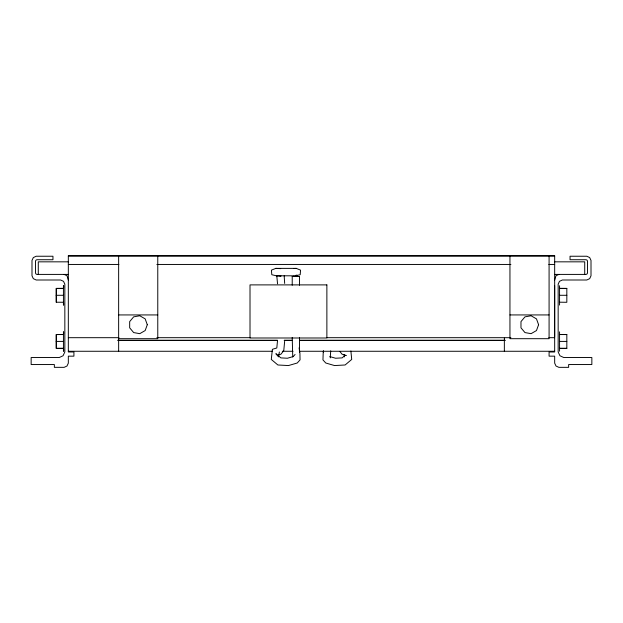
<?xml version="1.0" encoding="UTF-8"?>
<svg xmlns="http://www.w3.org/2000/svg" width="623" height="623" viewBox="0 0 623 623"><rect width="100%" height="100%" fill="white"/><g stroke="black" fill="none" stroke-linecap="round" stroke-linejoin="round"><path stroke-width="0.93" d="M292.218 337.51L292.748 357.01M292.218 285.217L292.218 276.495L299.492 276.495L299.492 285.248M299.484 337.744L299.554 352.4L299.367 350.578M554.672 336.77L554.672 285.583M323.446 352.4L323.462 350.64M330.237 357.898L330.72 350.842M277.515 340.633L276.814 347.977L272.399 349.308L271.285 359.432L277.881 364.985L288.465 365.561L297.249 362.999L300.045 359.892L299.928 353.257L299.087 347.844M284.641 341.373L283.769 350.671L280.918 354.214L278.279 355.009M323.259 351.434L322.955 359.892L325.751 362.999L334.535 365.561L345.119 364.985L351.715 359.432L350.889 351.006M279.361 352.003L278.543 356.886L275.88 353.685L280.872 357.89L287.437 358.241L293.215 356.558L295.084 354.479M554.672 280L555.996 275.732L558.862 274.408M344.978 355.484L342.128 357.89L335.563 358.241L329.785 356.558M295.691 275.802L300.2 274.727L300.559 270.141L296.275 268.381L293.604 268.381L275.779 268.381L271.426 270.133L271.792 274.712L276.363 275.802L281.066 276.044L279.291 275.615M293.41 275.95L296.984 275.086M293.986 268.529L296.275 268.381M299.492 276.495L292.218 276.495M63.437 288.356L56.171 288.387L56.171 302.217L63.639 302.264M63.639 288.426L56.374 288.449L56.374 302.287M56.171 295.302L63.437 295.279M63.437 334.473L56.171 334.504L56.171 348.335L63.437 348.312M63.639 334.543L56.374 334.567L56.374 348.405L63.639 348.382M56.171 341.42L63.437 341.396M68.328 256.115L554.672 256.115M68.421 261.831L38.283 261.831L38.283 274.408M554.579 261.831L584.717 261.831L584.717 274.408M68.328 264.448L118.907 264.448M156.84 264.448L510.899 264.448M548.832 264.448L554.672 264.448M68.421 274.408L36.882 274.408L35.932 273.964L35.488 273.006L35.488 261.13L35.932 260.173L36.882 259.729L52.955 259.729L52.955 256.24L36.189 256.24L33.323 257.564L31.991 260.43L31.991 275.802L33.323 278.668L36.189 280L60.641 280L63.507 281.323L64.839 284.189L64.839 351.94L63.063 355.756L59.247 357.532L31.15 357.532L31.15 364.548L54.357 364.548L54.357 367.344L64.138 367.344L67.004 366.013L68.328 363.147L68.328 356.161L73.919 356.161L73.919 351.972L68.328 351.972L68.328 255.656L554.672 255.656L554.672 351.972L549.081 351.972L549.081 356.161L554.672 356.161L554.672 363.147L555.996 366.013L558.862 367.344L568.643 367.344L568.643 364.548L591.85 364.548L591.85 357.532L563.753 357.532L559.937 355.756L558.161 351.94L558.161 284.189L559.493 281.323L562.359 280L586.811 280L589.677 278.668L591.009 275.802L591.009 260.43L589.677 257.564L586.811 256.24L570.045 256.24L570.045 259.729L586.118 259.729L587.068 260.173L587.512 261.13L587.512 273.006L587.068 273.964L586.118 274.408L554.579 274.408M276.363 275.802L293.137 275.802M118.643 314.934L157.775 314.934M509.949 314.934L549.081 314.934M68.328 337.689L118.907 337.689M156.84 337.689L250.22 337.689M327.059 337.689L510.899 337.689M548.832 337.689L554.672 337.689M118.643 338.694L157.775 338.694L157.775 256.24M117.934 340.228L277.453 340.228M284.267 340.228L292.047 340.228M299.827 340.228L505.066 340.228M117.934 340.462L277.453 340.462M284.267 340.462L292.047 340.462M299.827 340.462L505.066 340.462M68.328 351.271L272.594 351.271M282.32 351.271L293.02 351.271M299.827 351.271L554.672 351.271M559.563 288.356L566.829 288.387L566.829 302.287L559.563 302.194M559.563 288.426L566.829 288.449M559.563 295.279L566.829 295.302M559.563 334.473L566.829 334.504L566.829 348.405L559.563 348.382M559.563 334.543L566.829 334.567M559.563 341.396L566.829 341.42M559.563 348.312L566.829 348.335M275.779 268.381L280.677 268.638M346.481 355.538L342.082 354.214L339.8 351.38M64.138 274.408L67.004 275.732L68.328 280M344.052 354.44L344.457 356.886M284.174 275.794L284.672 283.434M276.791 275.888L277.546 283.823M559.563 285.723L559.563 305.083M559.563 331.841L559.563 351.201M549.081 256.24L549.081 338.694L509.949 338.694L509.949 256.24M504.357 338.133L504.357 351.271M118.643 256.24L118.643 351.271M63.639 285.793L63.639 287.639M63.639 303.237L63.639 305.083M63.639 331.911L63.639 333.757M63.639 349.355L63.639 351.201M63.437 285.723L63.437 305.013M63.437 331.841L63.437 351.131M147.293 324.715L145.167 330.556L139.786 333.663L133.665 332.581L129.67 327.823L129.67 321.608L133.665 316.85L139.786 315.768L145.167 318.875L147.293 324.715M538.599 324.715L536.473 330.556L531.092 333.663L524.971 332.581L520.976 327.823L520.976 321.608L524.971 316.85L531.092 315.768L536.473 318.875L538.599 324.715M326.873 284.89L250.01 284.89L250.01 337.993L326.873 337.993L326.873 284.89"/></g></svg>
